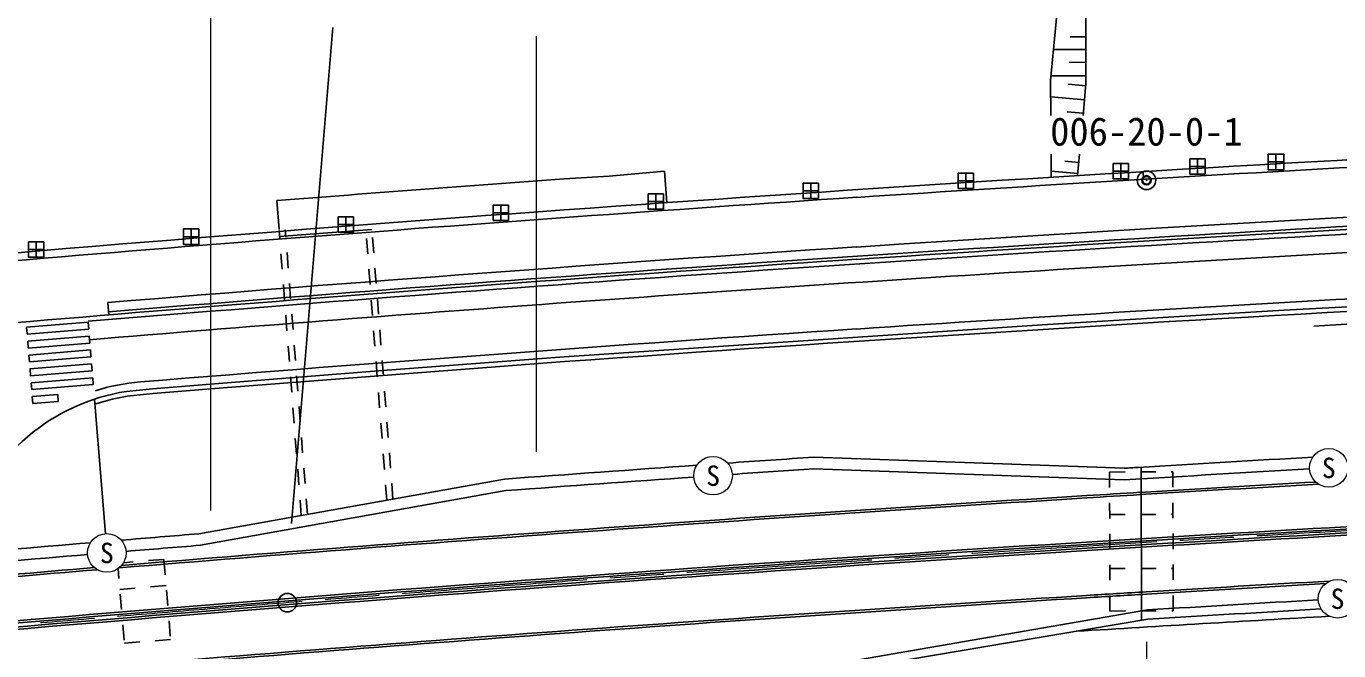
# Model space of a CAD drawing. Units: millimetres, scale not verified. Extents: x 40000 to 680000, y 20000 to 380000.
# Drawn here: x 151903 to 236932, y 277271 to 317714 of the extents above; entities that cross this region are included whole.
import ezdxf
from ezdxf.enums import TextEntityAlignment as Align

# ---------------------------------------------------------------- set-up
doc = ezdxf.new("R2010")
doc.units = ezdxf.units.MM
doc.header["$LTSCALE"] = 1000
doc.header["$PDMODE"] = 32
doc.header["$PDSIZE"] = 500
doc.linetypes.add('CHAIN', pattern=[18.5, 12, -1.5, 3.5, -1.5])
for name, color, linetype, lineweight in [('M-BGD', 7, 'Continuous', 25), ('M-BMK', 2, 'CHAIN', 13), ('M-BMK-OTRS', 5, 'Continuous', 25), ('M-BMK-ROW', 30, 'Continuous', 25), ('M-BMK-SRVR', 3, 'Continuous', 25), ('M-STR-HTXT', 7, 'Continuous', 13), ('M-STR-STR1', 1, 'Continuous', 25), ('M-STR-STRC', 7, 'Continuous', 25)]:
    doc.layers.add(name, color=color, linetype=linetype, lineweight=lineweight)
doc.styles.add('ＭＳ ゴシック', font='')
doc.styles.get('ＭＳ ゴシック').set_extended_font_data('MS Gothic')

msp = doc.modelspace()

# ---------------------------------------------------------------- linework, layer by layer
at = {"layer": 'M-BGD'}
for p, q in [((218945, 321442), (218265, 314203)), ((220555, 313988), (220542, 321350)), ((220550, 317025), (219540, 317024)), ((220551, 316217), (218454, 316214)), ((220552, 315379), (219464, 315377)), ((218265, 314203), (218279, 311935)), ((220554, 314507), (218293, 314504)), ((220543, 313864), (219405, 313967)), ((220369, 311935), (220555, 313988)), ((220461, 312953), (218272, 313151)), ((220382, 312077), (219330, 312172)), ((218296, 309435), (218306, 307937)), ((220094, 308901), (219196, 308982)), ((220017, 308043), (220143, 309435)), ((186760, 307830), (189674, 308007)), ((189674, 308007), (193261, 308321)), ((193261, 308321), (193406, 306291)), ((220029, 308183), (218303, 308339)), ((224251, 308300), (224281, 307800)), ((168280, 304544), (168132, 306422)), ((168328, 303978), (168288, 304492)), ((168319, 304093), (174302, 304558)), ((168724, 304049), (168687, 304523)), ((174023, 302975), (173946, 303972)), ((174419, 303046), (174341, 304043)), ((168483, 301984), (168405, 302981)), ((168878, 302055), (168801, 303052)), ((174178, 300981), (174101, 301978)), ((174574, 301052), (174496, 302049)), ((169033, 300061), (168956, 301058)), ((168637, 299990), (168560, 300987)), ((157251, 299024), (157185, 299821)), ((174333, 298987), (174255, 299984)), ((174729, 299058), (174651, 300055)), ((168792, 297996), (168715, 298993)), ((169188, 298067), (169111, 299064)), ((235326, 298286), (240009, 298580)), ((174488, 296993), (174410, 297990)), ((174883, 297064), (174806, 298061)), ((168947, 296002), (168870, 296999)), ((169343, 296073), (169265, 297070)), ((174643, 294999), (174565, 295996)), ((175038, 295070), (174961, 296067)), ((169498, 294079), (169420, 295076)), ((169102, 294008), (169025, 295005)), ((156305, 293560), (156320, 293563)), ((157034, 284851), (156320, 293565)), ((174797, 293005), (174720, 294002)), ((175193, 293076), (175116, 294073)), ((169257, 292014), (169179, 293011)), ((169653, 292085), (169575, 293082)), ((174952, 291011), (174875, 292008)), ((175348, 291082), (175271, 292079)), ((169412, 290020), (169334, 291017)), ((169807, 290091), (169730, 291088)), ((175107, 289017), (175030, 290014)), ((175503, 289088), (175425, 290085)), ((169567, 288026), (169489, 289023)), ((169962, 288097), (169885, 289094)), ((202934, 289055), (223033, 288339)), ((222085, 288844), (223085, 288847)), ((222087, 287844), (222085, 288844)), ((224085, 288850), (225085, 288852)), ((226085, 288855), (226185, 288855)), ((226187, 287855), (226185, 288855)), ((182975, 287641), (163186, 284101)), ((175262, 287023), (175184, 288020)), ((175658, 287094), (175580, 288091)), ((169721, 286032), (169644, 287029)), ((170117, 286103), (170040, 287100)), ((222093, 285844), (222090, 286844)), ((226193, 285855), (226190, 286855)), ((222092, 286094), (223092, 286097)), ((224092, 286100), (225092, 286102)), ((226092, 286105), (226192, 286105)), ((226198, 283855), (226195, 284855)), ((222098, 283844), (222095, 284844)), ((160816, 283189), (159819, 283105)), ((160816, 283189), (160900, 282193)), ((157855, 282591), (157910, 281941)), ((158823, 283021), (158200, 282969)), ((222104, 281844), (222101, 282844)), ((222102, 282594), (223102, 282597)), ((224102, 282600), (225102, 282602)), ((226102, 282605), (226202, 282605)), ((226204, 281855), (226201, 282855)), ((159962, 281411), (160958, 281495)), ((157969, 281243), (158965, 281327)), ((157994, 280944), (158078, 279948)), ((160984, 281196), (161068, 280200)), ((222109, 279844), (222106, 280844)), ((226209, 279855), (226206, 280855)), ((204191, 276409), (224534, 279915)), ((222109, 279844), (223109, 279847)), ((224109, 279850), (225109, 279852)), ((226109, 279855), (226209, 279855)), ((158162, 278951), (158246, 277955)), ((161152, 279203), (161235, 278207)), ((158263, 277755), (159259, 277839)), ((160256, 277923), (161252, 278007))]:
    msp.add_line(p, q, dxfattribs=at)
for points in [[(205697, 303417), (208430, 303601), (225101, 304644), (240582, 305529)], [(186760, 296297), (217728, 298383), (233381, 299318), (241250, 299744)], [(156404, 293269), (157459, 293570), (158448, 293764), (160120, 293935), (164654, 294302), (186783, 295992)], [(158402, 294067), (160092, 294240), (164630, 294607), (175012, 295413), (186760, 296297)]]:
    msp.add_lwpolyline(points, dxfattribs=at)
for centre, radius, start, end in [((405000, -2705572), 3018787, 93.12914, 93.7852), ((405074, -2705836), 3021563, 94.14335, 94.49758), ((405074, -2705836), 3019063, 93.78626, 95.18094), ((405000, -2705572), 3014486, 93.1242, 94.73986), ((405000, -2705572), 3014986, 93.12477, 94.71376), ((405000, -2705572), 3014786, 93.12454, 93.79057), ((405074, -2705836), 3015862, 93.79057, 94.71475), ((405074, -2705836), 3015062, 93.79204, 95.18094), ((405000, -2705572), 3009486, 93.11844, 94.15817), ((160402, 281220), 13002, 98.84494, 161.9557), ((405259, -2708724), 3004599, 94.00986, 94.24269), ((405259, -2708724), 3004599, 93.86113, 93.96219), ((404988, -2705507), 2999370, 93.24823, 93.47794), ((404987, -2705507), 2999370, 94.62405, 94.71638), ((404987, -2705507), 2999370, 94.76414, 95.18103), ((406019, -2705540), 2990966, 93.26628, 93.47881), ((405000, -2705572), 2989836, 93.23403, 93.54885)]:
    msp.add_arc(centre, radius, start, end, dxfattribs=at)
at = {"layer": 'M-BMK'}
msp.add_arc((404367, -2684550), 2974273, 88.4654, 95.20565, dxfattribs=at)
at = {"layer": 'M-BMK-OTRS'}
for centre, radius, start, end in [((405000, -2705572), 3019287, 93.12971, 94.14506), ((405074, -2705836), 3019563, 94.14609, 95.18094)]:
    msp.add_arc(centre, radius, start, end, dxfattribs=at)
at = {"layer": 'M-BMK-ROW'}
for p, q in [((223317, 308833), (222317, 308833)), ((222317, 308833), (222317, 307833)), ((222817, 307833), (222817, 308833)), ((223317, 307833), (223317, 308833)), ((228287, 309125), (227287, 309125)), ((227287, 309125), (227287, 308125)), ((227787, 308125), (227787, 309125)), ((228287, 308125), (228287, 309125)), ((233364, 309423), (232364, 309423)), ((232364, 309423), (232364, 308423)), ((233364, 308923), (232364, 308923)), ((232864, 308423), (232864, 309423)), ((233364, 308423), (233364, 309423)), ((213272, 308209), (212272, 308209)), ((212272, 308209), (212272, 307209)), ((212772, 307209), (212772, 308209)), ((213272, 307209), (213272, 308209)), ((223317, 308333), (222317, 308333)), ((222317, 307833), (223317, 307833)), ((228287, 308625), (227287, 308625)), ((227287, 308125), (228287, 308125)), ((232364, 308423), (233364, 308423)), ((203229, 307551), (202229, 307551)), ((202229, 307551), (202229, 306551)), ((203229, 307051), (202229, 307051)), ((202729, 306551), (202729, 307551)), ((203229, 306551), (203229, 307551)), ((213272, 307709), (212272, 307709)), ((212272, 307209), (213272, 307209)), ((183149, 306136), (182149, 306136)), ((182149, 306136), (182149, 305136)), ((182649, 305136), (182649, 306136)), ((183149, 305136), (183149, 306136)), ((193188, 306860), (192188, 306860)), ((192188, 306860), (192188, 305860)), ((193188, 306360), (192188, 306360)), ((192688, 305860), (192688, 306860)), ((193188, 305860), (193188, 306860)), ((202229, 306551), (203229, 306551)), ((173114, 305378), (172114, 305378)), ((172114, 305378), (172114, 304378)), ((172614, 304378), (172614, 305378)), ((173114, 304378), (173114, 305378)), ((183149, 305636), (182149, 305636)), ((192188, 305860), (193188, 305860)), ((163080, 304587), (162080, 304587)), ((162080, 304587), (162080, 303587)), ((162580, 303587), (162580, 304587)), ((163080, 303587), (163080, 304587)), ((173114, 304878), (172114, 304878)), ((182149, 305136), (183149, 305136)), ((153050, 303762), (152050, 303762)), ((152050, 303762), (152050, 302762)), ((152550, 302762), (152550, 303762)), ((153050, 302762), (153050, 303762)), ((163080, 304087), (162080, 304087)), ((162080, 303587), (163080, 303587)), ((172114, 304378), (173114, 304378)), ((153050, 303262), (152050, 303262)), ((152050, 302762), (153050, 302762))]:
    msp.add_line(p, q, dxfattribs=at)
at = {"layer": 'M-BMK-SRVR'}
for centre, radius in [((224478, 307738), 600), ((224478, 307738), 300), ((168818, 280381), 600)]:
    msp.add_circle(centre, radius, dxfattribs=at)
msp.add_point((224478, 307738), dxfattribs=at)
at = {"layer": 'M-STR-HTXT'}
for p, q in [((163864, 286351), (163864, 346442)), ((184962, 290142), (184962, 317065)), ((224469, 277851), (224469, 219071))]:
    msp.add_line(p, q, dxfattribs=at)
for centre in [(236286, 289115), (196399, 288607), (157123, 283604), (236852, 280638)]:
    msp.add_circle(centre, 1250, dxfattribs=at)
at = {"layer": 'M-STR-STR1'}
for p, q in [((202920, 289806), (220633, 289175)), ((220633, 289175), (223023, 289090)), ((224134, 289157), (224161, 279246)), ((182880, 288386), (163091, 284845)), ((224571, 279316), (220586, 278642)), ((220586, 278642), (204221, 275873))]:
    msp.add_line(p, q, dxfattribs=at)
for centre, radius, start, end in [((405259, -2708724), 3005349, 94.00509, 94.24344), ((405259, -2708724), 3005349, 93.86041, 93.96696), ((404988, -2705506), 3000120, 93.45976, 93.47727), ((404988, -2705507), 3000120, 93.24345, 93.45977), ((404987, -2705507), 3000120, 94.62472, 94.72116), ((404987, -2705507), 3000120, 94.75936, 95.18103), ((406019, -2705588), 2990414, 93.26329, 93.47874)]:
    msp.add_arc(centre, radius, start, end, dxfattribs=at)
at = {"layer": 'M-STR-STRC'}
for p, q in [((169082, 285510), (171768, 317627)), ((155912, 298544), (151925, 298217)), ((155949, 298095), (155912, 298544)), ((151964, 297769), (151927, 298217)), ((155949, 298095), (151962, 297768)), ((155986, 297647), (151999, 297320)), ((156023, 297198), (155986, 297647)), ((152037, 296871), (152001, 297320)), ((156023, 297198), (152036, 296871)), ((156059, 296749), (152072, 296423)), ((156096, 296301), (156059, 296749)), ((152111, 295974), (152074, 296423)), ((156096, 296301), (152109, 295974)), ((156133, 295852), (152146, 295526)), ((152184, 295077), (152147, 295526)), ((156170, 295404), (152183, 295077)), ((156170, 295404), (156133, 295852)), ((156206, 294955), (152219, 294629)), ((152258, 294180), (152221, 294629)), ((156243, 294507), (152256, 294180)), ((156243, 294507), (156206, 294955)), ((153940, 293866), (152293, 293731)), ((152331, 293283), (152294, 293732)), ((153976, 293418), (152330, 293283)), ((153940, 293866), (153976, 293418))]:
    msp.add_line(p, q, dxfattribs=at)
for centre, radius, start, end in [((404987, -2705506), 3013220, 92.23884, 93.58624), ((405074, -2705836), 3013562, 93.5875, 94.74087), ((405000, -2705572), 3010286, 93.11936, 93.79663), ((405074, -2705836), 3010562, 93.7977, 94.68269), ((160410, 281199), 13524, 94.7113, 107.38593), ((405671, -2705365), 2995395, 92.25596, 93.54231), ((405671, -2705365), 2995245, 92.25596, 93.54231), ((405483, -2705496), 2998520, 93.46886, 93.53461), ((405495, -2705496), 2998520, 93.25123, 93.46909), ((405495, -2705496), 2998370, 93.2479, 93.46909), ((405483, -2705496), 2998370, 93.53479, 94.7362), ((405483, -2705496), 2998520, 93.5346, 94.73276), ((405671, -2705365), 2994995, 92.25601, 93.54257), ((405483, -2705496), 2998370, 93.46886, 93.5348), ((405671, -2705365), 2994845, 92.25601, 93.54257), ((405658, -2705365), 2995395, 93.54207, 95.19414), ((405658, -2705365), 2995245, 93.54207, 95.19414), ((405658, -2705365), 2994995, 93.54232, 95.19414), ((405658, -2705365), 2994845, 93.54232, 95.19414), ((405483, -2705496), 2998520, 94.76665, 95.19085), ((405483, -2705496), 2998370, 94.76321, 95.19085), ((405673, -2705290), 2991870, 93.24423, 93.47238), ((405673, -2705290), 2991720, 93.24972, 93.47238), ((405660, -2705290), 2991870, 93.54632, 94.75006), ((405660, -2705290), 2991720, 93.54651, 94.74488), ((405660, -2705290), 2991720, 93.47214, 93.54652), ((405660, -2705290), 2991870, 93.47214, 93.54633)]:
    msp.add_arc(centre, radius, start, end, dxfattribs=at)

# ---------------------------------------------------------------- texts
at = {"layer": 'M-BMK-SRVR', "style": 'ＭＳ ゴシック'}
msp.add_text('006-20-0-1', height=1833, dxfattribs=at).set_placement((224470, 309435), align=Align.BOTTOM_CENTER)
at = {"layer": 'M-STR-HTXT', "style": 'ＭＳ ゴシック'}
for p in [(196399, 288607), (236286, 289115), (157123, 283604), (236852, 280638)]:
    msp.add_text('S', height=1320, dxfattribs=at).set_placement(p, align=Align.MIDDLE_CENTER)

doc.saveas('drawing.dxf')
